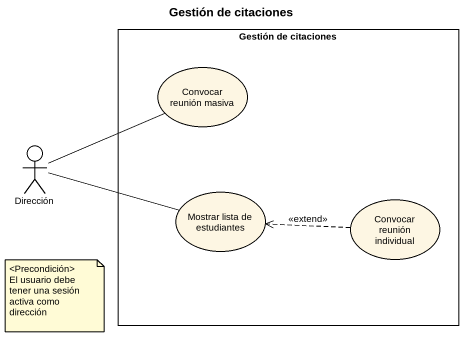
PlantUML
@startuml
title Gestión de citaciones
rectangle "Gestión de citaciones" as Gestión_de_citaciones {
  usecase "Convocar reunión masiva" as Convocar_reunión_masiva
  usecase "Mostrar lista de estudiantes" as Mostrar_lista_de_estudiantes
  usecase "Convocar reunión individual" as Convocar_reunión_individual
}
actor Dirección
Convocar_reunión_masiva -left- Dirección
Mostrar_lista_de_estudiantes -left- Dirección
Convocar_reunión_individual .left.> Mostrar_lista_de_estudiantes : <<extend>>
note as N1
  <Precondición>
  El usuario debe tener una sesión activa como dirección
end note
@enduml
